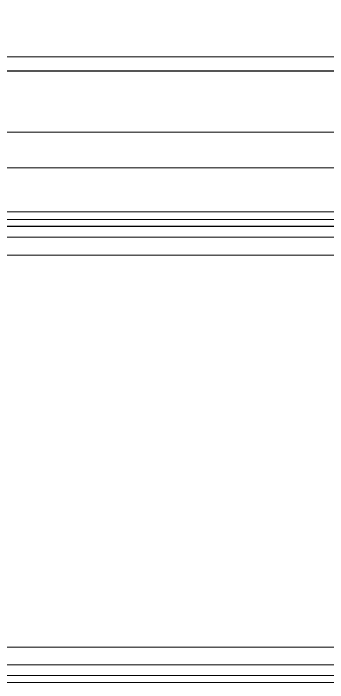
# Model space of a CAD drawing. Header units: millimetres. Extents: x 845401 to 948039, y 511594 to 550263.
# Drawn here: x 917077 to 917960, y 531292 to 533170 of the extents above; entities that cross this region are included whole.
import ezdxf

# ---------------------------------------------------------------- set-up
doc = ezdxf.new("R2010")
doc.units = ezdxf.units.MM
doc.layers.add('00', color=7, linetype='Continuous')
doc.layers.add('A-剖-0.10mm.......SECT-L01', color=255, linetype='Continuous', lineweight=18)
doc.layers.add('物流设备', color=7, linetype='Continuous', lineweight=5)

# ---------------------------------------------------------------- blocks, each defined once
blk = doc.blocks.new('*U100547')
at = {"color": 1}
blk.add_lwpolyline([(0, -630), (6315, -630), (6315, 630), (0, 630)], close=True, dxfattribs=at)
at = {"color": 4}
blk.add_lwpolyline([(0, -600), (6315, -600), (6315, 600), (0, 600)], close=True, dxfattribs=at)
for tag, p in [('设备编号', (485.2, 55.3)), ('设备高度', (489.7, -155.6))]:
    blk.add_attdef(tag, p, '', height=100)
at = {"flags": 1}
blk.add_attdef('设备类型', (15829.6, -37.1), '', height=100, dxfattribs=at)
blk = doc.blocks.new('C线')
at = {"color": 4, "elevation": 19.2}
blk.add_lwpolyline([(1001185.1, 471845.9), (996575, 471845.9), (996575, 473103.4), (1001185.1, 473103.4)], close=True, dxfattribs=at)
at = {"layer": 'A-剖-0.10mm.......SECT-L01', "color": 2, "elevation": -3.6}
blk.add_lwpolyline([(996569, 471410.9), (1002569, 471410.9), (1002569, 471845.9), (996569, 471845.9)], close=True, dxfattribs=at)
at = {"layer": '物流设备', "color": 0, "xscale": -1}
blk.add_blockref('*U100547', (1005175, 470779.5, 25.4), dxfattribs=at)
blk = doc.blocks.new('BC线平台')
at = {"layer": 'A-剖-0.10mm.......SECT-L01', "elevation": 29.9}
blk.add_lwpolyline([(793801.8, 365007), (793801.8, 364572), (800376.9, 364572), (800376.9, 365007)], close=True, dxfattribs=at)
at = {"layer": 'A-剖-0.10mm.......SECT-L01', "color": 1, "elevation": 29.9}
blk.add_lwpolyline([(793776.5, 364695.1), (800376.8, 364695.1), (800376.8, 364795.1), (793776.5, 364795.1)], close=True, dxfattribs=at)
at = {"layer": 'A-剖-0.10mm.......SECT-L01', "color": 2, "elevation": 1}
for points in [[(776874.5, 364450.4), (808174.1, 364450.5), (808174.1, 364550.5), (776874.5, 364550.4)], [(776874.5, 363350.4), (808174.1, 363350.4), (808174.1, 363250.4), (776874.5, 363250.4)]]:
    blk.add_lwpolyline(points, close=True, dxfattribs=at)

msp = doc.modelspace()

# ---------------------------------------------------------------- block references
at = {"layer": '00'}
for name, p in [('BC线平台', (120688.3, 168041.3, -1)), ('C线', (-81869.8, 61162.2))]:
    msp.add_blockref(name, p, dxfattribs=at)

doc.saveas('drawing.dxf')
